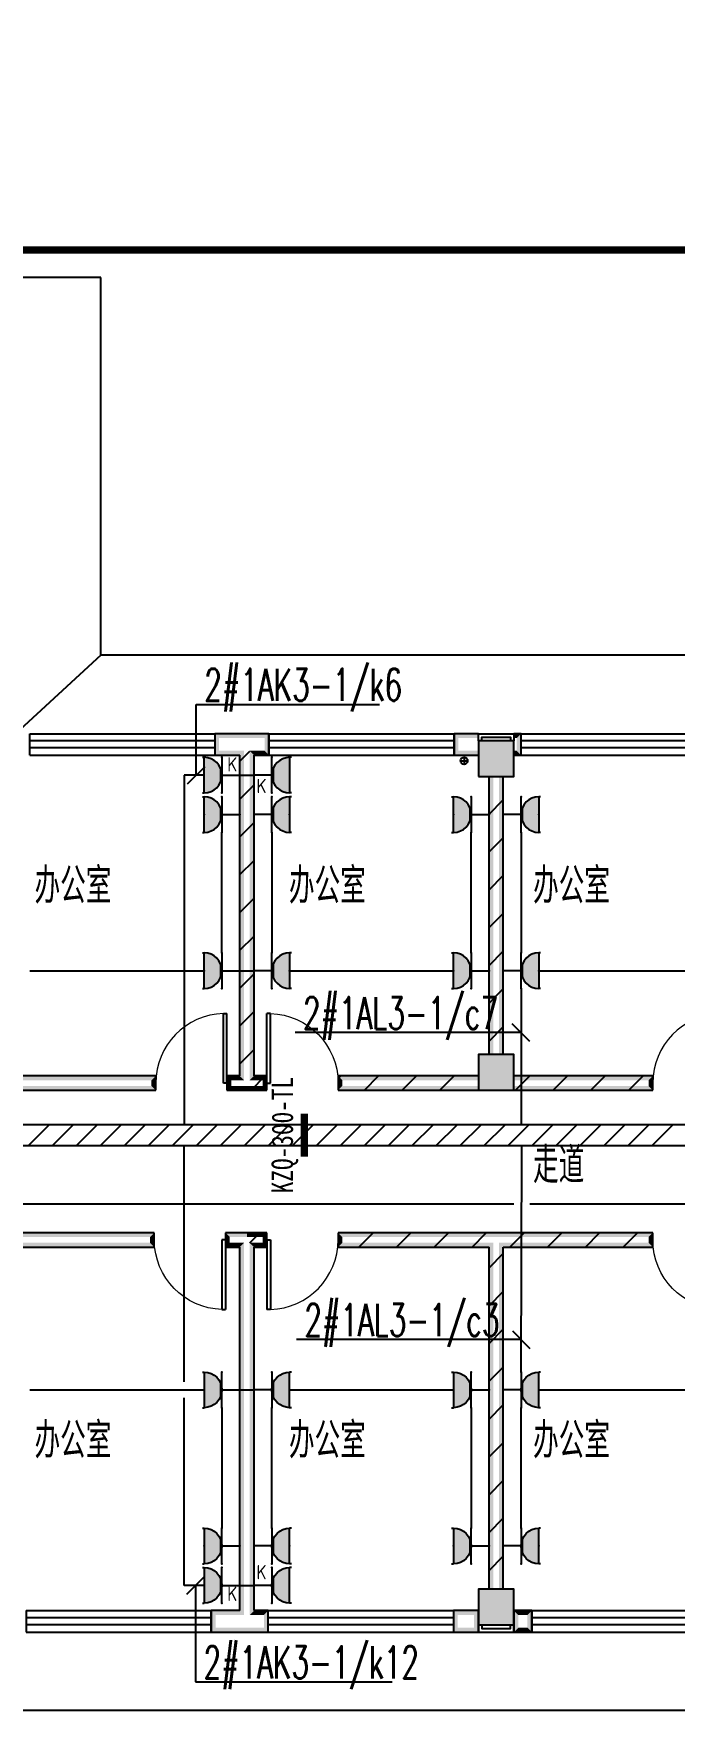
# Model space of a CAD drawing. Extents: x 101023 to 279373, y -114511 to 293844.
# Drawn here: x 139433 to 148434, y 183638 to 207159 of the extents above; entities that cross this region are included whole.
import ezdxf
from ezdxf.enums import TextEntityAlignment as Align

# ---------------------------------------------------------------- set-up
doc = ezdxf.new("R2010")
doc.units = 0
doc.header["$LTSCALE"] = 1000
doc.header["$MEASUREMENT"] = 0
doc.linetypes.add('DASH', pattern=[0.35, 0.25, -0.1])
for name, color, linetype in [('A-WALL-PATT', 252, 'Continuous'), ('CABLETRAY', 3, 'Continuous'), ('COLUMN', 2, 'Continuous'), ('DIM-照明', 3, 'Continuous'), ('EQUIP-插座', 3, 'Continuous'), ('PUB_HATCH', 8, 'Continuous'), ('PUB_TEXT', 7, 'Continuous'), ('PUB_WALL', 2, 'Continuous'), ('STAIR', 2, 'Continuous'), ('TEL_HATCH', 8, 'Continuous'), ('WALL', 2, 'Continuous'), ('WINDOW', 2, 'Continuous'), ('WIRE-照明', 6, 'Continuous'), ('抗震支吊架', 2, 'Continuous'), ('排水', 153, 'Continuous')]:
    doc.layers.add(name, color=color, linetype=linetype)
doc.styles.add('_TEL_ATTDEF', font='gbenor', dxfattribs={"bigfont": 'gbcbig'})
doc.styles.add('_TEL_DIM', font='simplex.shx', dxfattribs={"width": 0.8, "height": 3.5, "bigfont": 'gbcbig.shx'})
doc.styles.add('kzcad', font='', dxfattribs={"width": 0.8})
doc.styles.get("Standard").update_dxf_attribs({"font": 'simplex.shx', "width": 0.8, "bigfont": 'gbcbig.shx'})
doc.styles.get('kzcad').set_extended_font_data('SimSun')
pattern_1 = [(45, (-908016.57, -754752.9), (-265.16515, 265.16515), [])]

# ---------------------------------------------------------------- blocks, each defined once
blk = doc.blocks.new('$equip$00001237')
for p, q in [((-0.5, 1.05), (-0.5, 1)), ((-0.5, 1), (0.5, 1)), ((0.5, 1.05), (0.5, 1)), ((0.5, 0.5), (-0.5, 0.5)), ((0, 0.5), (0, 0))]:
    blk.add_line(p, q)
blk.add_arc((0, 1), 0.5, 180, 0)
for p in [(0, 1), (-0.5, 0.5), (0.5, 0.5), (0, 0)]:
    blk.add_point(p)
for points in [[(0.433, 0.75), (-0.433, 0.75), (0.5, 1), (-0.5, 1)], [(0.25, 0.567), (-0.25, 0.567), (0.433, 0.75), (-0.433, 0.75)], [(0, 0.5), (0, 0.5), (0.25, 0.567), (-0.25, 0.567)]]:
    blk.add_solid(points)
at = {"flags": 9}
blk.add_attdef('A', (0, 0), '', height=0.00002, dxfattribs=at)
blk = doc.blocks.new('$equip$00001764')
for p, q in [((-0.5, 1.05), (-0.5, 1)), ((-0.5, 1), (0.5, 1)), ((0.5, 1.05), (0.5, 1)), ((0.5, 0.5), (-0.5, 0.5)), ((0, 0.5), (0, 0))]:
    blk.add_line(p, q)
blk.add_arc((0, 1), 0.5, 180, 0)
for p in [(-0.5, 0.5), (0.5, 0.5), (0, 0)]:
    blk.add_point(p)
for points in [[(0.433, 0.75), (-0.433, 0.75), (0.5, 1), (-0.5, 1)], [(0.25, 0.567), (-0.25, 0.567), (0.433, 0.75), (-0.433, 0.75)], [(0, 0.5), (0, 0.5), (0.25, 0.567), (-0.25, 0.567)]]:
    blk.add_solid(points)
at = {"color": 7, "style": '_TEL_DIM'}
blk.add_attdef('$TEXT$', text='', height=0.4, dxfattribs=at).set_placement((0.303, 0.211), align=Align.MIDDLE_CENTER)
at = {"color": 7, "style": '_TEL_DIM', "flags": 1}
blk.add_attdef('A', text='', height=0.00002, dxfattribs=at).set_placement((0, 0), align=Align.MIDDLE_CENTER)
blk = doc.blocks.new('ng')
at = {"layer": '排水'}
for p, q in [((345991, 781358), (346091, 781358)), ((346041, 781408), (346041, 781308))]:
    blk.add_line(p, q, dxfattribs=at)
blk.add_circle((346041, 781358), 50, dxfattribs=at)
blk = doc.blocks.new('雨水管')
at = {"layer": '排水'}
blk.add_blockref('ng', (600767, -124911), dxfattribs=at)
blk = doc.blocks.new('$WINLIB2D$00000001')
at = {"color": 0}
for points in [[(-0.5, 0.5), (-0.5, -0.5)], [(-0.5, 0.5), (0.5, 0.5)], [(0.5, -0.5), (0.5, 0.5)], [(0.5, 0.1667), (-0.5, 0.1667)], [(0.5, -0.1667), (-0.5, -0.1667)], [(-0.5, -0.5), (0.5, -0.5)]]:
    blk.add_lwpolyline(points, dxfattribs=at)
blk = doc.blocks.new('$DorLib2D$00000001')
for p, q in [((0.45, 0.975), (0.5, 0.975)), ((0.45, 0), (0.45, 0.975)), ((0.5, 0), (0.5, 0.975)), ((0.5, 0), (0.45, 0))]:
    blk.add_line(p, q)
at = {"lineweight": 13}
blk.add_arc((0.475, 0), 0.975, 91.4693, 180, dxfattribs=at)
blk = doc.blocks.new('_FZH')
blk.add_lwpolyline([(-0.5, -0.5), (0.5, -0.5), (0.5, 0.5), (-0.5, 0.5)], close=True)
at = {"layer": 'PUB_HATCH'}
blk.add_solid([(-0.5, -0.5), (0.5, -0.5), (-0.5, 0.5), (0.5, 0.5)], dxfattribs=at)
blk = doc.blocks.new('A$C40CE5D7B')
at = {"layer": 'A-WALL-PATT'}
h = blk.add_hatch(dxfattribs=at)
h.set_pattern_fill('普通砖', color=256, scale=150, style=0)
h.set_pattern_definition(pattern_1)
h.paths.add_polyline_path([(26100, 25803), (26140, 25810), (26200, 25870), (26200, 30370), (26100, 30470), (26000, 30370), (26000, 25870), (26060, 25810)])
h = blk.add_hatch(dxfattribs=at)
h.set_pattern_fill('普通砖', color=256, scale=150, style=0)
h.set_pattern_definition(pattern_1)
h.paths.add_polyline_path([(29700, 30070), (29500, 30070), (29500, 26170), (29700, 26170)])
h = blk.add_hatch(dxfattribs=at)
h.set_pattern_fill('普通砖', color=256, scale=150, style=0)
h.set_pattern_definition(pattern_1)
h.paths.add_polyline_path([(26100, 25803), (26100, 25670), (26380, 25670), (26380, 25870), (26200, 25870), (26140, 25810)])
h = blk.add_hatch(dxfattribs=at)
h.set_pattern_fill('普通砖', color=256, scale=150, style=0)
h.set_pattern_definition(pattern_1)
h.paths.add_polyline_path([(29350, 25670), (29350, 25870), (27380, 25870), (27380, 25670)])
h = blk.add_hatch(dxfattribs=at)
h.set_pattern_fill('普通砖', color=256, scale=150, style=0)
h.set_pattern_definition(pattern_1)
h.paths.add_polyline_path([(29850, 25870), (29850, 25670), (31800, 25670), (31800, 25870)])
h = blk.add_hatch(dxfattribs=at)
h.set_pattern_fill('普通砖', color=256, scale=150, style=0)
h.set_pattern_definition(pattern_1)
h.paths.add_polyline_path([(26140, 23530), (26200, 23470), (26380, 23470), (26380, 23670), (26100, 23670), (26100, 23537)])
h = blk.add_hatch(dxfattribs=at)
h.set_pattern_fill('普通砖', color=256, scale=150, style=0)
h.set_pattern_definition(pattern_1)
h.paths.add_polyline_path([(29600, 23537), (29600, 23670), (27380, 23670), (27380, 23470), (29500, 23470), (29560, 23530)])
h = blk.add_hatch(dxfattribs=at)
h.set_pattern_fill('普通砖', color=256, scale=150, style=0)
h.set_pattern_definition(pattern_1)
h.paths.add_polyline_path([(29500, 18670), (29700, 18670), (29700, 23470), (29640, 23530), (29600, 23537), (29560, 23530), (29500, 23470)])
h = blk.add_hatch(dxfattribs=at)
h.set_pattern_fill('普通砖', color=256, scale=150, style=0)
h.set_pattern_definition(pattern_1)
h.paths.add_polyline_path([(29640, 23530), (29700, 23470), (31800, 23470), (31800, 23670), (29600, 23670), (29600, 23537)])
at = {"layer": 'PUB_WALL'}
for points in [[(26100, 30670), (25650, 30670), (25710, 30610), (26100, 30610)], [(25650, 30670), (25650, 30370), (25710, 30430), (25710, 30610)], [(26410, 30670), (26100, 30670), (26100, 30610), (26350, 30610)], [(26410, 30370), (26410, 30670), (26350, 30610), (26350, 30430)], [(29350, 30670), (29010, 30670), (29070, 30610), (29350, 30610)], [(29010, 30670), (29010, 30370), (29070, 30430), (29070, 30610)], [(29950, 30670), (29850, 30670), (29850, 30610), (29890, 30610)], [(29950, 30370), (29950, 30670), (29890, 30610), (29890, 30430)], [(25650, 30370), (26000, 30370), (26060, 30430), (25710, 30430)], [(26000, 25870), (26000, 30370), (26060, 30430), (26060, 25810)], [(26200, 25870), (26200, 30370), (26140, 30430), (26140, 25810)], [(26200, 30370), (26410, 30370), (26350, 30430), (26140, 30430)], [(29010, 30370), (29350, 30370), (29350, 30430), (29070, 30430)], [(29850, 30570), (29350, 30570), (29410, 30510), (29790, 30510)], [(29350, 30570), (29350, 30070), (29410, 30130), (29410, 30510)], [(29850, 30070), (29850, 30570), (29790, 30510), (29790, 30130)], [(29850, 30370), (29950, 30370), (29890, 30430), (29850, 30430)], [(29350, 30070), (29850, 30070), (29790, 30130), (29410, 30130)], [(29560, 30070), (29500, 30070), (29500, 26170), (29560, 26170)], [(29700, 30070), (29640, 30070), (29640, 26170), (29700, 26170)], [(29850, 26170), (29350, 26170), (29410, 26110), (29790, 26110)], [(29350, 26170), (29350, 25670), (29410, 25730), (29410, 26110)], [(29850, 25670), (29850, 26170), (29790, 26110), (29790, 25730)], [(22850, 25870), (22850, 25810), (24760, 25810), (24820, 25870)], [(22850, 25730), (22850, 25670), (24820, 25670), (24760, 25730)], [(24820, 25670), (24820, 25870), (24760, 25810), (24760, 25730)], [(26000, 25870), (25820, 25870), (25880, 25810), (26060, 25810)], [(25820, 25870), (25820, 25670), (25880, 25730), (25880, 25810)], [(25820, 25670), (26100, 25670), (26100, 25730), (25880, 25730)], [(26100, 25670), (26380, 25670), (26320, 25730), (26100, 25730)], [(26380, 25870), (26200, 25870), (26140, 25810), (26320, 25810)], [(26380, 25670), (26380, 25870), (26320, 25810), (26320, 25730)], [(29350, 25810), (29350, 25870), (27380, 25870), (27440, 25810)], [(27380, 25870), (27380, 25670), (27440, 25730), (27440, 25810)], [(29350, 25670), (29350, 25730), (27440, 25730), (27380, 25670)], [(29350, 25670), (29850, 25670), (29790, 25730), (29410, 25730)], [(29850, 25870), (29850, 25810), (31740, 25810), (31800, 25870)], [(29850, 25730), (29850, 25670), (31800, 25670), (31740, 25730)], [(31800, 25670), (31800, 25870), (31740, 25810), (31740, 25730)], [(22850, 23670), (22850, 23610), (24740, 23610), (24800, 23670)], [(22850, 23530), (22850, 23470), (24800, 23470), (24740, 23530)], [(24800, 23470), (24800, 23670), (24740, 23610), (24740, 23530)], [(26100, 23670), (25800, 23670), (25860, 23610), (26100, 23610)], [(25800, 23670), (25800, 23470), (25860, 23530), (25860, 23610)], [(25800, 23470), (26000, 23470), (26060, 23530), (25860, 23530)], [(26000, 18370), (26000, 23470), (26060, 23530), (26060, 18310)], [(26380, 23670), (26100, 23670), (26100, 23610), (26320, 23610)], [(26200, 23470), (26380, 23470), (26320, 23530), (26140, 23530)], [(26200, 18370), (26200, 23470), (26140, 23530), (26140, 18310)], [(26380, 23470), (26380, 23670), (26320, 23610), (26320, 23530)], [(29600, 23670), (27380, 23670), (27440, 23610), (29600, 23610)], [(27380, 23670), (27380, 23470), (27440, 23530), (27440, 23610)], [(27380, 23470), (29500, 23470), (29560, 23530), (27440, 23530)], [(29500, 18670), (29560, 18670), (29560, 23530), (29500, 23470)], [(31800, 23670), (29600, 23670), (29600, 23610), (31740, 23610)], [(29640, 18670), (29700, 18670), (29700, 23470), (29640, 23530)], [(29700, 23470), (31800, 23470), (31740, 23530), (29640, 23530)], [(31800, 23470), (31800, 23670), (31740, 23610), (31740, 23530)], [(29850, 18670), (29350, 18670), (29410, 18610), (29790, 18610)], [(29350, 18670), (29350, 18170), (29410, 18230), (29410, 18610)], [(29850, 18170), (29850, 18670), (29790, 18610), (29790, 18230)], [(26000, 18370), (25600, 18370), (25660, 18310), (26060, 18310)], [(25600, 18370), (25600, 18070), (25660, 18130), (25660, 18310)], [(26400, 18370), (26200, 18370), (26140, 18310), (26340, 18310)], [(26400, 18070), (26400, 18370), (26340, 18310), (26340, 18130)], [(29350, 18370), (29000, 18370), (29060, 18310), (29290, 18310)], [(29000, 18370), (29000, 18070), (29060, 18130), (29060, 18310)], [(29350, 18070), (29350, 18370), (29290, 18310), (29290, 18130)], [(30100, 18370), (29850, 18370), (29910, 18310), (30040, 18310)], [(29850, 18370), (29850, 18070), (29910, 18130), (29910, 18310)], [(30100, 18070), (30100, 18370), (30040, 18310), (30040, 18130)], [(25600, 18070), (26100, 18070), (26100, 18130), (25660, 18130)], [(26100, 18070), (26400, 18070), (26340, 18130), (26100, 18130)], [(29000, 18070), (29350, 18070), (29290, 18130), (29060, 18130)], [(29350, 18170), (29850, 18170), (29790, 18230), (29410, 18230)], [(29850, 18070), (30100, 18070), (30040, 18130), (29910, 18130)]]:
    blk.add_hatch(color=256, dxfattribs=at).paths.add_polyline_path(points)
at = {"color": 252, "linetype": 'DASH', "ltscale": 3, "const_width": 100}
blk.add_lwpolyline([(6504, 89385), (82000, 89385), (82000, 37455), (10879, 37455)], dxfattribs=at)
for points in [[(24050, 37070), (17650, 37070)], [(29350, 30570), (29350, 30670), (29850, 30670), (29850, 30570)], [(29400, 30570), (29400, 30620), (29800, 30620), (29800, 30570)], [(29350, 18170), (29350, 18070), (29850, 18070), (29850, 18170)], [(29400, 18170), (29400, 18120), (29800, 18120), (29800, 18170)]]:
    blk.add_lwpolyline(points)
at = {"layer": 'WALL'}
for p, q in [((26100, 30670), (25650, 30670)), ((25650, 30670), (25650, 30370)), ((26410, 30670), (26100, 30670)), ((26410, 30370), (26410, 30670)), ((29350, 30670), (29010, 30670)), ((29010, 30670), (29010, 30370)), ((29950, 30670), (29850, 30670)), ((29950, 30370), (29950, 30670)), ((25650, 30370), (26000, 30370)), ((26000, 25870), (26000, 30370)), ((26200, 25870), (26200, 30370)), ((26200, 30370), (26410, 30370)), ((29010, 30370), (29350, 30370)), ((29850, 30370), (29950, 30370)), ((29500, 26170), (29500, 30070)), ((29700, 26170), (29700, 30070)), ((24820, 25870), (22850, 25870)), ((22850, 25670), (24820, 25670)), ((24820, 25670), (24820, 25870)), ((26000, 25870), (25820, 25870)), ((25820, 25870), (25820, 25670)), ((25820, 25670), (26100, 25670)), ((26100, 25670), (26380, 25670)), ((26380, 25870), (26200, 25870)), ((26380, 25670), (26380, 25870)), ((29350, 25870), (27380, 25870)), ((27380, 25870), (27380, 25670)), ((27380, 25670), (29350, 25670)), ((31800, 25870), (29850, 25870)), ((29850, 25670), (31800, 25670)), ((31800, 25670), (31800, 25870)), ((24800, 23670), (22850, 23670)), ((24800, 23470), (24800, 23670)), ((26100, 23670), (25800, 23670)), ((25800, 23670), (25800, 23470)), ((26380, 23670), (26100, 23670)), ((26380, 23470), (26380, 23670)), ((29600, 23670), (27380, 23670)), ((27380, 23670), (27380, 23470)), ((31800, 23670), (29600, 23670)), ((31800, 23470), (31800, 23670)), ((22850, 23470), (24800, 23470)), ((25800, 23470), (26000, 23470)), ((26000, 18370), (26000, 23470)), ((26200, 23470), (26380, 23470)), ((26200, 18370), (26200, 23470)), ((27380, 23470), (29500, 23470)), ((29500, 18670), (29500, 23470)), ((29700, 18670), (29700, 23470)), ((29700, 23470), (31800, 23470)), ((26000, 18370), (25600, 18370)), ((25600, 18370), (25600, 18070)), ((26400, 18370), (26200, 18370)), ((26400, 18070), (26400, 18370)), ((29350, 18370), (29000, 18370)), ((29000, 18370), (29000, 18070)), ((29350, 18070), (29350, 18370)), ((30100, 18370), (29850, 18370)), ((29850, 18370), (29850, 18070)), ((30100, 18070), (30100, 18370)), ((25600, 18070), (26100, 18070)), ((26100, 18070), (26400, 18070)), ((29000, 18070), (29350, 18070)), ((29850, 18070), (30100, 18070))]:
    blk.add_line(p, q, dxfattribs=at)
at = {"layer": '排水'}
blk.add_line((24050, 31770), (22850, 30670), dxfattribs=at)
for points in [[(64900, 16970), (7900, 16970), (7900, 19270), (7300, 19270), (7300, 29470), (7900, 29470), (7900, 31770), (17650, 31770), (17650, 37070)], [(65650, 33770), (35150, 33770), (35150, 31770), (24050, 31770), (24050, 37070)]]:
    blk.add_lwpolyline(points, dxfattribs=at)
blk.add_blockref('雨水管', (-917658, -626157))
at = {"layer": 'COLUMN'}
for p, xscale, yscale, zscale, rotation in [((29600, 30320), 499.9999999032589, 500.0000008976785, 500.0000008976785, 1.588819395128734e-08), ((29600, 25920), 500.0000000636792, 500.0664061905118, 500.0664061905118, 3.032230465129246e-08), ((29600, 18420), 500.0000000657747, 499.9999997237464, 499.9999997237464, 1.945003087611048e-08)]:
    blk.add_blockref('_FZH', p, dxfattribs=dict(at, xscale=xscale, yscale=yscale, zscale=zscale, rotation=rotation))
at = {"layer": 'WINDOW'}
for name, p, xscale, yscale, zscale, rotation in [('$WINLIB2D$00000001', (24350, 30520), -2600, 300, 2600, 180), ('$WINLIB2D$00000001', (31250, 30520), -2600, 300, 2600, 180), ('$DorLib2D$00000001', (25300, 23570), -1000, 1000, -1000, 180), ('$DorLib2D$00000001', (26880, 23570), 1000, 1000, 1000, 180), ('$DorLib2D$00000001', (32300, 23570), -1000, 1000, -1000, 180), ('$WINLIB2D$00000001', (24300, 18220), 2600, 300, -2600, 1.621503831704374e-10), ('$WINLIB2D$00000001', (27700, 18220), -2600, 300, -2600, 180.0000000001622), ('$WINLIB2D$00000001', (31400, 18220), 2600, 300, -2600, 4.515685976748341e-11)]:
    blk.add_blockref(name, p, dxfattribs=dict(at, xscale=xscale, yscale=yscale, zscale=zscale, rotation=rotation))
for name, p, xscale, yscale, zscale in [('$WINLIB2D$00000001', (27710, 30520), 2600, 300, 2600), ('$DorLib2D$00000001', (25320, 25770), 1000, 1000, -1000), ('$DorLib2D$00000001', (26880, 25770), -1000, 1000, 1000), ('$DorLib2D$00000001', (32300, 25770), 1000, 1000, -1000)]:
    blk.add_blockref(name, p, dxfattribs=dict(at, xscale=xscale, yscale=yscale, zscale=zscale))
at = {"layer": 'PUB_TEXT'}
for s, p in [('办公室', (23118, 28288)), ('办公室', (26690, 28288)), ('办公室', (30118, 28288)), ('走道', (30118, 24367)), ('办公室', (23118, 20508)), ('办公室', (26690, 20508)), ('办公室', (30118, 20508))]:
    blk.add_text(s, height=500, dxfattribs=at).set_placement(p)

msp = doc.modelspace()

# ---------------------------------------------------------------- linework, layer by layer
at = {"layer": 'CABLETRAY'}
for p, q in [((133357, 191858), (153117, 191858)), ((153117, 191558), (133357, 191558))]:
    msp.add_line(p, q, dxfattribs=at)
at = {"layer": 'DIM-照明'}
for p, q in [((141596, 196633), (141843, 196880)), ((146403, 193022), (146156, 193269)), ((146158, 188964), (146405, 188716)), ((141586, 185269), (141833, 185516))]:
    msp.add_line(p, q, dxfattribs=at)
for points in [[(141719, 196757), (141719, 197749)], [(141719, 197749), (144293, 197749)], [(145657, 193145), (143106, 193145)], [(146280, 193145), (145657, 193145)], [(145677, 188840), (143126, 188840)], [(146281, 188840), (145677, 188840)], [(141710, 185393), (141710, 184038)], [(141710, 184038), (144471, 184038)]]:
    msp.add_lwpolyline(points, dxfattribs=at)
at = {"layer": 'TEL_HATCH', "linetype": 'Continuous'}
for p, q in [((139360, 191558), (139660, 191858)), ((139697, 191558), (139997, 191858)), ((140034, 191558), (140334, 191858)), ((140370, 191558), (140670, 191858)), ((140707, 191558), (141007, 191858)), ((141044, 191558), (141344, 191858)), ((141381, 191558), (141681, 191858)), ((141718, 191558), (142018, 191858)), ((142054, 191558), (142354, 191858)), ((142391, 191558), (142691, 191858)), ((142728, 191558), (143028, 191858)), ((143065, 191558), (143365, 191858)), ((143401, 191558), (143701, 191858)), ((143738, 191558), (144038, 191858)), ((144075, 191558), (144375, 191858)), ((144412, 191558), (144712, 191858)), ((144748, 191558), (145048, 191858)), ((145085, 191558), (145385, 191858)), ((145422, 191558), (145722, 191858)), ((145759, 191558), (146059, 191858)), ((146095, 191558), (146395, 191858)), ((146432, 191558), (146732, 191858)), ((146769, 191558), (147069, 191858)), ((147106, 191558), (147406, 191858)), ((147442, 191558), (147742, 191858)), ((147779, 191558), (148079, 191858)), ((148116, 191558), (148416, 191858))]:
    msp.add_line(p, q, dxfattribs=at)
at = {"layer": 'WIRE-照明'}
for p, q in [((141830, 196757), (141549, 196757)), ((141549, 196757), (141549, 191858)), ((146280, 193764), (146280, 191858)), ((141549, 188248), (141549, 191558)), ((141549, 185393), (141549, 188023)), ((141830, 185393), (141549, 185393))]:
    msp.add_line(p, q, dxfattribs=at)
at = {"layer": 'WIRE-照明', "linetype": 'Continuous'}
for p, q in [((142330, 196757), (142530, 196757)), ((142080, 194264), (142080, 195954)), ((142780, 195954), (142780, 194264)), ((145580, 194264), (145580, 195954)), ((146280, 195954), (146280, 194264)), ((139380, 194014), (141830, 194014)), ((142330, 194014), (142530, 194014)), ((143030, 194014), (145330, 194014)), ((146530, 194014), (148830, 194014)), ((146280, 188385), (146292, 191558)), ((139251, 190744), (146176, 190744)), ((146401, 190744), (156417, 190744)), ((139380, 188135), (141830, 188135)), ((142330, 188135), (142530, 188135)), ((143030, 188135), (145330, 188135)), ((146530, 188135), (148830, 188135)), ((142080, 187885), (142080, 186195)), ((142780, 186195), (142780, 187885)), ((145580, 187885), (145580, 186195)), ((146280, 186195), (146280, 187885)), ((142330, 185393), (142530, 185393))]:
    msp.add_line(p, q, dxfattribs=at)
at = {"layer": '抗震支吊架', "color": 2, "const_width": 100}
msp.add_lwpolyline([(143237, 191408), (143237, 192008)], dxfattribs=at)

# ---------------------------------------------------------------- block references
at = {"layer": 'EQUIP-插座'}
ref = msp.add_blockref('$equip$00001764', (142330, 196757), dxfattribs=dict(at, xscale=500, yscale=500, zscale=500, rotation=90))
ref.add_attrib('$TEXT$', 'K', dxfattribs={"layer": '0', "color": 7, "height": 200, "style": '_TEL_ATTDEF'}).set_placement((142224, 196908), align=Align.MIDDLE_CENTER)
ref = msp.add_blockref('$equip$00001764', (142530, 196757), dxfattribs=dict(at, xscale=500, yscale=500, zscale=500, rotation=270))
ref.add_attrib('$TEXT$', 'K', dxfattribs={"layer": '0', "color": 7, "height": 200, "style": '_TEL_ATTDEF'}).set_placement((142635, 196605), align=Align.MIDDLE_CENTER)
at = {"layer": 'EQUIP-插座', "yscale": 500, "zscale": 500}
for p, xscale, rotation in [((142330, 196204), 500, 90), ((142530, 196204), 500, 270), ((145830, 196204), 500, 90), ((146030, 196204), 500, 270), ((142330, 194014), 500, 90), ((142530, 194014), 500, 270), ((145830, 194014), 500, 90), ((146030, 194014), 500, 270), ((142330, 188135), -500, 90), ((142530, 188135), -500, 270), ((145830, 188135), -500, 90), ((146030, 188135), -500, 270), ((142330, 185945), -500, 90), ((142530, 185945), -500, 270), ((145830, 185945), -500, 90), ((146030, 185945), -500, 270)]:
    msp.add_blockref('$equip$00001237', p, dxfattribs=dict(at, xscale=xscale, rotation=rotation))
at = {"layer": 'EQUIP-插座'}
ref = msp.add_blockref('$equip$00001764', (142330, 185393), dxfattribs=dict(at, xscale=-500, yscale=500, zscale=500, rotation=90))
ref.add_attrib('$TEXT$', 'K', dxfattribs={"layer": '0', "color": 7, "height": 200, "style": '_TEL_ATTDEF'}).set_placement((142224, 185274), align=Align.MIDDLE_CENTER)
ref = msp.add_blockref('$equip$00001764', (142530, 185393), dxfattribs=dict(at, xscale=-500, yscale=500, zscale=500, rotation=270))
ref.add_attrib('$TEXT$', 'K', dxfattribs={"layer": '0', "color": 7, "height": 200, "style": '_TEL_ATTDEF'}).set_placement((142635, 185578), align=Align.MIDDLE_CENTER)
at = {"layer": 'STAIR'}
msp.add_blockref('A$C40CE5D7B', (116330, 166668), dxfattribs=at)

# ---------------------------------------------------------------- texts
at = {"layer": 'DIM-照明', "color": 7, "style": '_TEL_DIM', "width": 0.64}
for s, p in [('2#1AK3-1/k6', (141832, 197799)), ('2#1AL3-1/c7', (143218, 193195)), ('2#1AL3-1/c3', (143238, 188890)), ('2#1AK3-1/k12', (141822, 184088))]:
    msp.add_text(s, height=450, dxfattribs=at).set_placement(p)
at = {"layer": '抗震支吊架', "color": 2, "style": 'kzcad', "width": 0.8}
msp.add_text('KZQ-300-TL', height=300, rotation=89.8854, dxfattribs=at).set_placement((143077, 191708), align=Align.CENTER)

doc.saveas('drawing.dxf')
